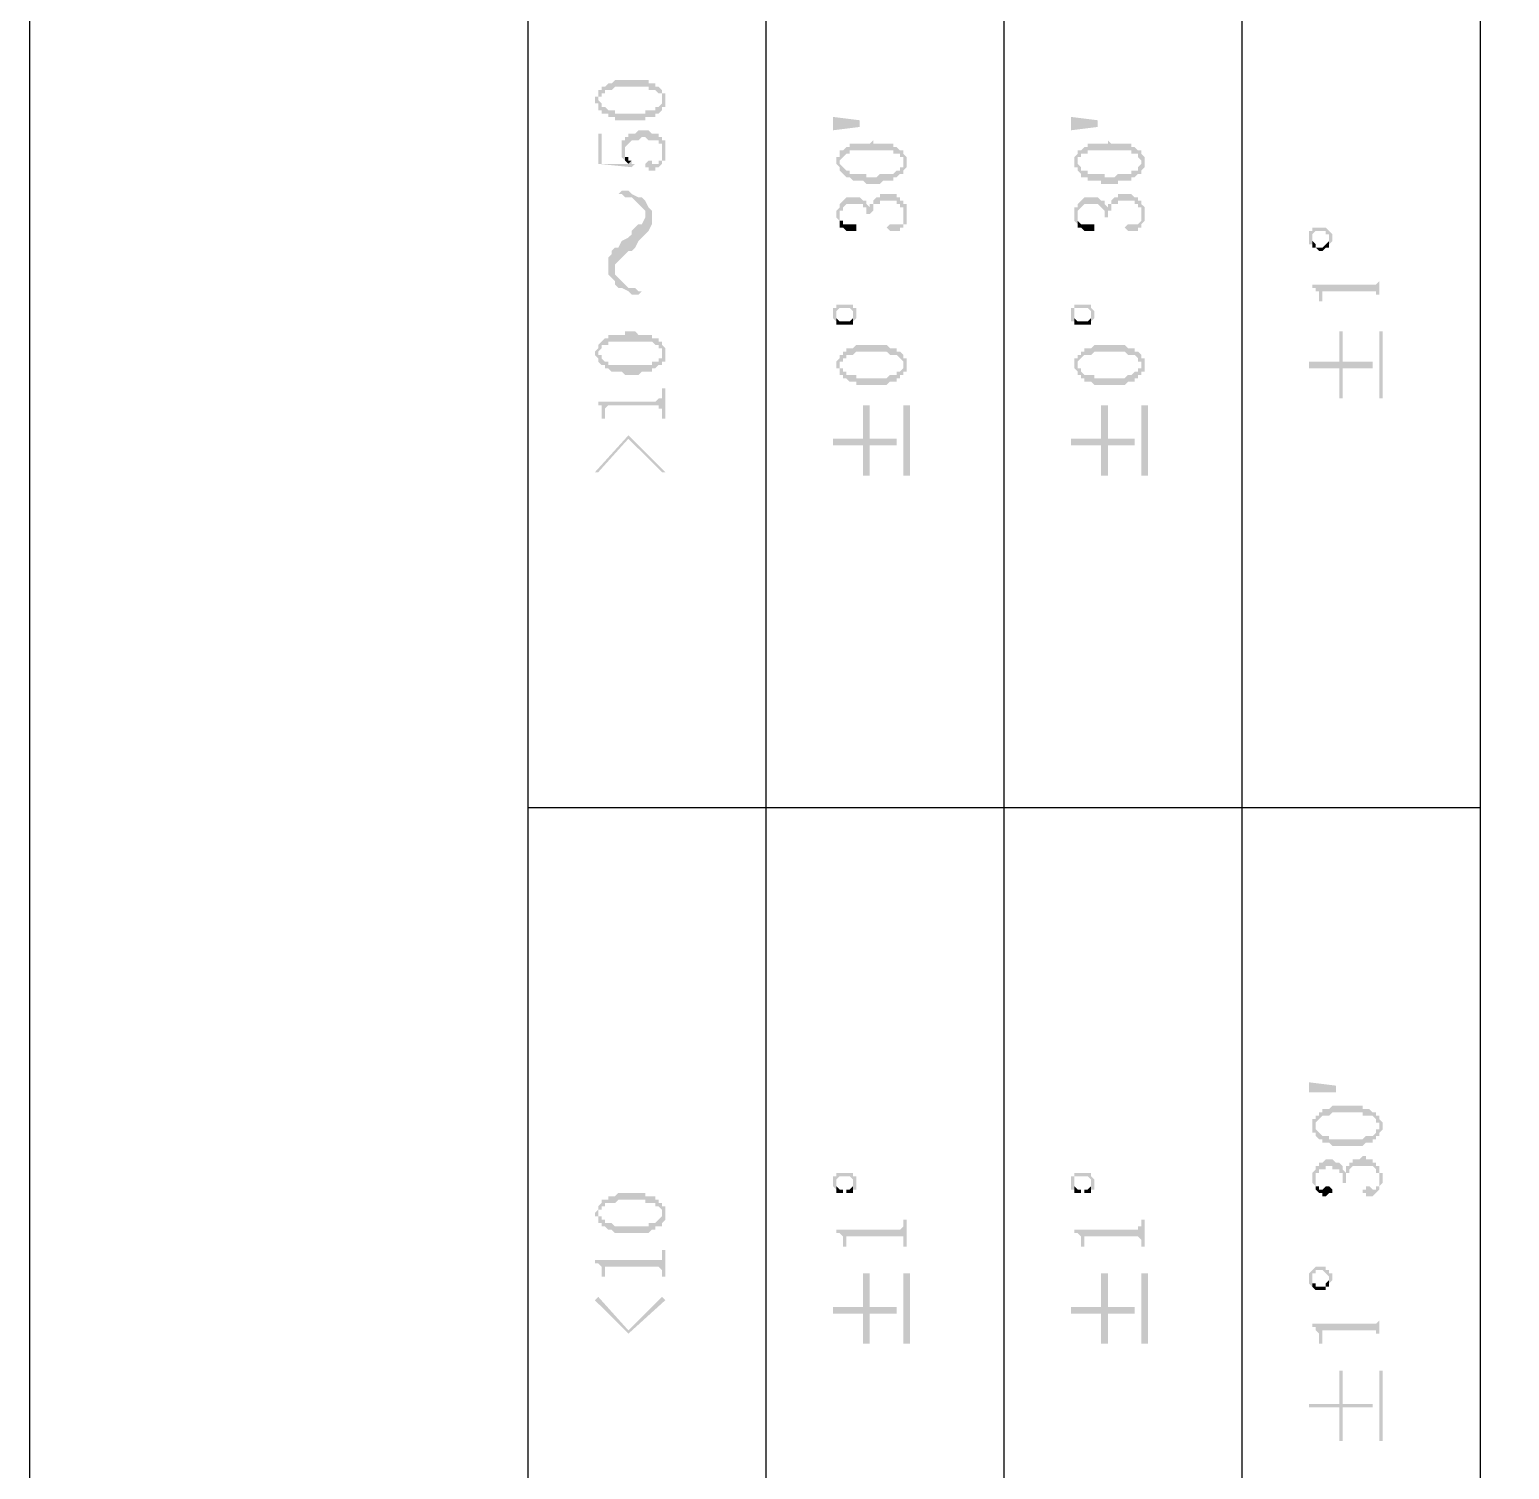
# Model space of a CAD drawing. Header units: millimetres. Extents: x 7018 to 13530, y 4187 to 5692.
# Drawn here: x 7965.94 to 7985.86, y 5187.12 to 5206.51 of the extents above; entities that cross this region are included whole.
import ezdxf

# ---------------------------------------------------------------- set-up
doc = ezdxf.new("R2010")
doc.units = ezdxf.units.MM

msp = doc.modelspace()

# ---------------------------------------------------------------- hatches: boundary and pattern name
at = {"transparency": 33554559}
for points in [[(7973.553, 5205.561), (7973.553, 5205.516), (7973.598, 5205.516), (7973.598, 5205.47), (7973.598, 5205.425), (7973.598, 5205.561), (7973.598, 5205.606), (7973.643, 5205.606), (7973.643, 5205.651), (7973.688, 5205.651), (7973.688, 5205.696), (7973.779, 5205.696), (7973.824, 5205.741), (7974.275, 5205.741), (7974.275, 5205.696), (7974.365, 5205.696), (7974.41, 5205.651), (7974.456, 5205.651), (7974.456, 5205.606), (7974.456, 5205.561), (7974.456, 5205.696), (7974.456, 5205.696), (7974.41, 5205.741), (7974.365, 5205.741), (7974.365, 5205.786), (7974.275, 5205.786), (7974.275, 5205.832), (7973.824, 5205.832), (7973.779, 5205.786), (7973.733, 5205.786), (7973.688, 5205.741), (7973.643, 5205.741), (7973.643, 5205.696), (7973.598, 5205.696), (7973.598, 5205.651), (7973.598, 5205.606), (7973.553, 5205.606)], [(7973.598, 5205.425), (7973.643, 5205.425), (7973.643, 5205.38), (7973.733, 5205.38), (7973.733, 5205.335), (7973.824, 5205.335), (7973.824, 5205.29), (7974.23, 5205.29), (7974.23, 5205.335), (7974.365, 5205.335), (7974.365, 5205.38), (7974.41, 5205.38), (7974.456, 5205.425), (7974.456, 5205.47), (7974.501, 5205.47), (7974.501, 5205.516), (7974.501, 5205.561), (7974.501, 5205.606), (7974.501, 5205.651), (7974.456, 5205.651), (7974.456, 5205.696), (7974.456, 5205.561), (7974.456, 5205.516), (7974.456, 5205.516), (7974.41, 5205.47), (7974.365, 5205.47), (7974.365, 5205.425), (7974.23, 5205.425), (7974.23, 5205.38), (7973.824, 5205.38), (7973.824, 5205.425), (7973.733, 5205.425), (7973.688, 5205.47), (7973.643, 5205.47), (7973.643, 5205.516), (7973.643, 5205.516), (7973.598, 5205.561), (7973.598, 5205.561)], [(7976.757, 5205.335), (7977.118, 5205.29), (7977.118, 5205.2), (7976.757, 5205.155)], [(7979.962, 5205.335), (7980.323, 5205.29), (7980.323, 5205.2), (7979.962, 5205.155)], [(7973.598, 5205.109), (7973.598, 5204.703), (7974.049, 5204.658), (7974.095, 5204.703), (7974.049, 5204.703), (7974.049, 5204.748), (7974.004, 5204.703), (7973.643, 5204.703), (7973.643, 5205.109)], [(7973.914, 5204.929), (7973.914, 5204.839), (7973.914, 5204.794), (7973.914, 5204.794), (7973.959, 5204.748), (7973.959, 5204.884), (7973.959, 5204.929), (7973.959, 5204.929), (7974.004, 5204.974), (7974.004, 5204.974), (7974.049, 5205.019), (7974.14, 5205.019), (7974.185, 5205.064), (7974.23, 5205.064), (7974.275, 5205.019), (7974.41, 5205.019), (7974.41, 5204.974), (7974.456, 5204.974), (7974.456, 5204.929), (7974.456, 5204.884), (7974.456, 5204.748), (7974.501, 5204.748), (7974.501, 5204.794), (7974.501, 5204.884), (7974.501, 5204.929), (7974.501, 5205.019), (7974.456, 5205.019), (7974.456, 5205.064), (7974.41, 5205.064), (7974.41, 5205.109), (7974.32, 5205.109), (7974.275, 5205.155), (7974.14, 5205.155), (7974.095, 5205.109), (7974.004, 5205.109), (7974.004, 5205.064), (7973.959, 5205.064), (7973.959, 5205.019), (7973.914, 5205.019), (7973.914, 5204.974)], [(7976.802, 5204.703), (7976.802, 5204.703), (7976.848, 5204.658), (7976.848, 5204.613), (7976.848, 5204.748), (7976.848, 5204.748), (7976.893, 5204.794), (7976.893, 5204.794), (7976.938, 5204.839), (7976.983, 5204.839), (7976.983, 5204.884), (7977.57, 5204.884), (7977.57, 5204.839), (7977.66, 5204.839), (7977.66, 5204.794), (7977.705, 5204.794), (7977.705, 5204.748), (7977.705, 5204.703), (7977.705, 5204.884), (7977.66, 5204.884), (7977.615, 5204.929), (7977.57, 5204.929), (7977.57, 5204.974), (7977.299, 5204.974), (7977.299, 5205.019), (7977.299, 5205.019), (7977.254, 5204.974), (7976.983, 5204.974), (7976.983, 5204.929), (7976.938, 5204.929), (7976.893, 5204.884), (7976.848, 5204.884), (7976.848, 5204.839), (7976.848, 5204.794), (7976.802, 5204.794), (7976.802, 5204.748)], [(7980.007, 5204.703), (7980.007, 5204.658), (7980.052, 5204.658), (7980.052, 5204.613), (7980.052, 5204.748), (7980.052, 5204.794), (7980.097, 5204.794), (7980.097, 5204.839), (7980.187, 5204.839), (7980.187, 5204.884), (7980.774, 5204.884), (7980.774, 5204.839), (7980.864, 5204.839), (7980.864, 5204.794), (7980.864, 5204.794), (7980.909, 5204.748), (7980.909, 5204.703), (7980.909, 5204.884), (7980.864, 5204.884), (7980.819, 5204.929), (7980.774, 5204.929), (7980.774, 5204.974), (7980.503, 5204.974), (7980.458, 5205.019), (7980.458, 5204.974), (7980.187, 5204.974), (7980.187, 5204.929), (7980.142, 5204.929), (7980.097, 5204.884), (7980.052, 5204.884), (7980.052, 5204.839), (7980.052, 5204.839), (7980.007, 5204.794), (7980.007, 5204.748)], [(7973.959, 5204.748), (7973.959, 5204.748), (7974.004, 5204.703), (7974.004, 5204.703), (7974.049, 5204.748), (7974.004, 5204.748), (7974.004, 5204.794), (7973.959, 5204.794), (7973.959, 5204.839), (7973.959, 5204.884)], [(7974.23, 5204.703), (7974.23, 5204.658), (7974.275, 5204.658), (7974.275, 5204.613), (7974.365, 5204.613), (7974.365, 5204.658), (7974.41, 5204.658), (7974.456, 5204.703), (7974.456, 5204.884), (7974.456, 5204.794), (7974.456, 5204.748), (7974.41, 5204.748), (7974.41, 5204.703), (7974.32, 5204.703), (7974.32, 5204.748), (7974.275, 5204.748)], [(7976.848, 5204.613), (7976.893, 5204.568), (7976.893, 5204.568), (7976.938, 5204.523), (7976.983, 5204.523), (7977.028, 5204.478), (7977.164, 5204.478), (7977.209, 5204.432), (7977.389, 5204.432), (7977.434, 5204.478), (7977.57, 5204.478), (7977.57, 5204.523), (7977.615, 5204.523), (7977.66, 5204.568), (7977.705, 5204.568), (7977.705, 5204.613), (7977.705, 5204.613), (7977.75, 5204.658), (7977.75, 5204.703), (7977.75, 5204.748), (7977.75, 5204.794), (7977.75, 5204.794), (7977.705, 5204.839), (7977.705, 5204.703), (7977.705, 5204.658), (7977.66, 5204.658), (7977.66, 5204.613), (7977.615, 5204.613), (7977.57, 5204.568), (7977.389, 5204.568), (7977.344, 5204.523), (7977.209, 5204.523), (7977.209, 5204.568), (7976.983, 5204.568), (7976.983, 5204.613), (7976.938, 5204.613), (7976.893, 5204.658), (7976.893, 5204.658), (7976.848, 5204.703), (7976.848, 5204.703)], [(7980.052, 5204.613), (7980.097, 5204.568), (7980.097, 5204.523), (7980.187, 5204.523), (7980.187, 5204.478), (7980.368, 5204.478), (7980.368, 5204.432), (7980.594, 5204.432), (7980.594, 5204.478), (7980.774, 5204.478), (7980.774, 5204.523), (7980.819, 5204.523), (7980.864, 5204.568), (7980.909, 5204.568), (7980.909, 5204.613), (7980.909, 5204.613), (7980.955, 5204.658), (7980.955, 5204.703), (7980.955, 5204.748), (7980.955, 5204.794), (7980.955, 5204.794), (7980.909, 5204.839), (7980.909, 5204.703), (7980.909, 5204.703), (7980.864, 5204.658), (7980.864, 5204.613), (7980.774, 5204.613), (7980.774, 5204.568), (7980.594, 5204.568), (7980.548, 5204.523), (7980.413, 5204.523), (7980.413, 5204.568), (7980.187, 5204.568), (7980.187, 5204.613), (7980.097, 5204.613), (7980.097, 5204.658), (7980.097, 5204.658), (7980.052, 5204.703), (7980.052, 5204.703)], [(7973.869, 5204.297), (7973.914, 5204.297), (7973.959, 5204.252), (7974.049, 5204.252), (7974.095, 5204.207), (7974.14, 5204.162), (7974.14, 5204.162), (7974.185, 5204.117), (7974.23, 5204.071), (7974.23, 5203.755), (7974.23, 5203.755), (7974.275, 5203.801), (7974.32, 5203.891), (7974.32, 5204.071), (7974.275, 5204.117), (7974.23, 5204.207), (7974.23, 5204.207), (7974.185, 5204.252), (7974.14, 5204.252), (7974.049, 5204.297), (7974.004, 5204.342), (7973.914, 5204.342)], [(7976.802, 5204.026), (7976.802, 5203.981), (7976.802, 5203.981), (7976.848, 5203.936), (7976.848, 5203.891), (7976.848, 5204.026), (7976.848, 5204.071), (7976.893, 5204.071), (7976.893, 5204.117), (7976.893, 5204.117), (7976.938, 5204.162), (7977.164, 5204.162), (7977.164, 5204.117), (7977.209, 5204.117), (7977.209, 5204.071), (7977.209, 5204.026), (7977.254, 5204.026), (7977.254, 5203.981), (7977.254, 5204.026), (7977.299, 5204.071), (7977.299, 5204.117), (7977.299, 5204.162), (7977.389, 5204.162), (7977.389, 5204.207), (7977.615, 5204.207), (7977.615, 5204.162), (7977.66, 5204.162), (7977.66, 5204.117), (7977.705, 5204.117), (7977.705, 5204.071), (7977.705, 5204.026), (7977.705, 5204.207), (7977.66, 5204.207), (7977.66, 5204.252), (7977.615, 5204.252), (7977.615, 5204.297), (7977.389, 5204.297), (7977.389, 5204.252), (7977.344, 5204.252), (7977.299, 5204.207), (7977.299, 5204.162), (7977.254, 5204.162), (7977.254, 5204.117), (7977.254, 5204.117), (7977.209, 5204.162), (7977.209, 5204.207), (7977.164, 5204.207), (7977.118, 5204.252), (7976.938, 5204.252), (7976.893, 5204.207), (7976.893, 5204.207), (7976.848, 5204.162), (7976.848, 5204.117), (7976.848, 5204.117), (7976.802, 5204.071), (7976.802, 5204.071)], [(7980.007, 5204.026), (7980.007, 5203.981), (7980.007, 5203.936), (7980.052, 5203.891), (7980.052, 5204.026), (7980.052, 5204.071), (7980.052, 5204.071), (7980.097, 5204.117), (7980.097, 5204.117), (7980.142, 5204.162), (7980.323, 5204.162), (7980.368, 5204.117), (7980.368, 5204.117), (7980.413, 5204.071), (7980.413, 5204.026), (7980.413, 5203.981), (7980.458, 5203.981), (7980.458, 5204.071), (7980.503, 5204.071), (7980.503, 5204.117), (7980.503, 5204.162), (7980.594, 5204.162), (7980.594, 5204.207), (7980.819, 5204.207), (7980.819, 5204.162), (7980.864, 5204.162), (7980.864, 5204.117), (7980.909, 5204.117), (7980.909, 5204.071), (7980.909, 5204.026), (7980.909, 5204.207), (7980.864, 5204.207), (7980.864, 5204.252), (7980.819, 5204.252), (7980.774, 5204.297), (7980.594, 5204.297), (7980.594, 5204.252), (7980.548, 5204.252), (7980.503, 5204.207), (7980.503, 5204.162), (7980.458, 5204.162), (7980.458, 5204.117), (7980.458, 5204.117), (7980.413, 5204.162), (7980.413, 5204.207), (7980.368, 5204.207), (7980.323, 5204.252), (7980.142, 5204.252), (7980.097, 5204.207), (7980.097, 5204.207), (7980.052, 5204.162), (7980.052, 5204.117), (7980.007, 5204.117), (7980.007, 5204.071), (7980.007, 5204.071)], [(7973.733, 5203.304), (7973.733, 5203.214), (7973.779, 5203.169), (7973.824, 5203.124), (7973.824, 5203.349), (7973.869, 5203.394), (7973.914, 5203.44), (7973.959, 5203.485), (7974.004, 5203.53), (7974.049, 5203.53), (7974.095, 5203.575), (7974.14, 5203.665), (7974.14, 5203.665), (7974.185, 5203.71), (7974.23, 5203.755), (7974.23, 5204.026), (7974.23, 5203.981), (7974.185, 5203.891), (7974.14, 5203.891), (7974.095, 5203.846), (7974.049, 5203.801), (7974.049, 5203.755), (7974.004, 5203.71), (7973.914, 5203.665), (7973.914, 5203.665), (7973.869, 5203.575), (7973.824, 5203.575), (7973.779, 5203.53), (7973.779, 5203.485), (7973.733, 5203.44), (7973.733, 5203.394)], [(7976.848, 5203.891), (7976.848, 5203.846), (7976.893, 5203.846), (7976.938, 5203.801), (7977.073, 5203.801), (7977.073, 5203.846), (7977.073, 5203.891), (7976.893, 5203.891), (7976.893, 5203.936), (7976.848, 5203.936), (7976.848, 5204.026)], [(7977.479, 5203.846), (7977.479, 5203.846), (7977.525, 5203.801), (7977.66, 5203.801), (7977.66, 5203.846), (7977.705, 5203.846), (7977.705, 5203.891), (7977.75, 5203.891), (7977.75, 5203.981), (7977.75, 5204.026), (7977.75, 5204.071), (7977.75, 5204.162), (7977.705, 5204.162), (7977.705, 5203.981), (7977.705, 5203.936), (7977.705, 5203.891), (7977.525, 5203.891)], [(7980.052, 5203.891), (7980.052, 5203.846), (7980.097, 5203.846), (7980.142, 5203.801), (7980.278, 5203.801), (7980.278, 5203.846), (7980.278, 5203.891), (7980.097, 5203.891), (7980.052, 5203.936), (7980.052, 5204.026)], [(7980.684, 5203.846), (7980.684, 5203.846), (7980.729, 5203.801), (7980.864, 5203.801), (7980.864, 5203.846), (7980.909, 5203.846), (7980.909, 5203.891), (7980.909, 5203.891), (7980.955, 5203.936), (7980.955, 5203.981), (7980.955, 5204.026), (7980.955, 5204.071), (7980.955, 5204.117), (7980.909, 5204.162), (7980.909, 5203.981), (7980.909, 5203.936), (7980.909, 5203.936), (7980.864, 5203.891), (7980.729, 5203.891)], [(7983.166, 5203.71), (7983.166, 5203.665), (7983.166, 5203.62), (7983.211, 5203.62), (7983.211, 5203.71), (7983.211, 5203.755), (7983.211, 5203.755), (7983.256, 5203.801), (7983.392, 5203.801), (7983.392, 5203.755), (7983.437, 5203.755), (7983.437, 5203.575), (7983.437, 5203.62), (7983.437, 5203.62), (7983.482, 5203.665), (7983.482, 5203.71), (7983.482, 5203.755), (7983.437, 5203.801), (7983.437, 5203.801), (7983.392, 5203.846), (7983.211, 5203.846), (7983.211, 5203.801), (7983.166, 5203.801), (7983.166, 5203.755), (7983.166, 5203.755)], [(7983.211, 5203.62), (7983.211, 5203.575), (7983.256, 5203.575), (7983.302, 5203.53), (7983.347, 5203.53), (7983.392, 5203.575), (7983.437, 5203.575), (7983.437, 5203.71), (7983.437, 5203.665), (7983.437, 5203.665), (7983.392, 5203.62), (7983.392, 5203.62), (7983.347, 5203.575), (7983.256, 5203.575), (7983.256, 5203.62), (7983.256, 5203.62), (7983.211, 5203.665), (7983.211, 5203.71), (7983.211, 5203.71)], [(7973.824, 5203.124), (7973.824, 5203.078), (7973.869, 5203.033), (7973.914, 5203.033), (7974.004, 5202.988), (7974.049, 5202.943), (7974.14, 5202.943), (7974.185, 5202.988), (7974.14, 5202.988), (7974.095, 5203.033), (7974.004, 5203.033), (7973.959, 5203.078), (7973.914, 5203.124), (7973.914, 5203.124), (7973.869, 5203.169), (7973.824, 5203.214), (7973.824, 5203.259)], [(7983.211, 5203.078), (7983.211, 5203.033), (7983.256, 5203.033), (7983.256, 5202.988), (7983.302, 5202.988), (7983.302, 5202.898), (7983.302, 5202.853), (7983.347, 5202.853), (7983.347, 5202.943), (7983.347, 5202.988), (7984.069, 5202.988), (7984.069, 5202.943), (7984.114, 5202.943), (7984.114, 5202.898), (7984.114, 5202.853), (7984.114, 5203.214), (7984.114, 5203.169), (7984.114, 5203.124), (7984.069, 5203.078), (7984.024, 5203.078)], [(7976.757, 5202.672), (7976.757, 5202.627), (7976.757, 5202.627), (7976.802, 5202.582), (7976.802, 5202.717), (7976.802, 5202.717), (7976.848, 5202.763), (7976.983, 5202.763), (7977.028, 5202.717), (7977.028, 5202.582), (7977.028, 5202.582), (7977.073, 5202.627), (7977.073, 5202.672), (7977.073, 5202.717), (7977.073, 5202.763), (7977.028, 5202.763), (7977.028, 5202.808), (7976.802, 5202.808), (7976.802, 5202.763), (7976.757, 5202.763), (7976.757, 5202.717), (7976.757, 5202.717)], [(7979.962, 5202.672), (7979.962, 5202.627), (7979.962, 5202.582), (7980.007, 5202.582), (7980.007, 5202.717), (7980.007, 5202.763), (7980.187, 5202.763), (7980.233, 5202.717), (7980.233, 5202.582), (7980.233, 5202.582), (7980.278, 5202.627), (7980.278, 5202.672), (7980.278, 5202.717), (7980.278, 5202.717), (7980.233, 5202.763), (7980.233, 5202.808), (7980.007, 5202.808), (7980.007, 5202.763), (7979.962, 5202.763), (7979.962, 5202.717), (7979.962, 5202.717)], [(7976.802, 5202.582), (7976.802, 5202.537), (7977.028, 5202.537), (7977.028, 5202.672), (7977.028, 5202.627), (7977.028, 5202.627), (7976.983, 5202.582), (7976.848, 5202.582), (7976.802, 5202.627), (7976.802, 5202.672), (7976.802, 5202.672)], [(7980.007, 5202.582), (7980.007, 5202.537), (7980.233, 5202.537), (7980.233, 5202.672), (7980.233, 5202.627), (7980.233, 5202.627), (7980.187, 5202.582), (7980.052, 5202.582), (7980.007, 5202.627), (7980.007, 5202.672), (7980.007, 5202.672)], [(7973.553, 5202.176), (7973.553, 5202.131), (7973.553, 5202.131), (7973.598, 5202.086), (7973.598, 5202.04), (7973.598, 5202.176), (7973.598, 5202.176), (7973.643, 5202.221), (7973.643, 5202.266), (7973.733, 5202.266), (7973.733, 5202.311), (7974.32, 5202.311), (7974.365, 5202.266), (7974.41, 5202.266), (7974.41, 5202.221), (7974.456, 5202.221), (7974.456, 5202.176), (7974.456, 5202.311), (7974.41, 5202.311), (7974.41, 5202.356), (7974.32, 5202.356), (7974.32, 5202.401), (7974.14, 5202.401), (7974.095, 5202.447), (7973.959, 5202.447), (7973.959, 5202.401), (7973.733, 5202.401), (7973.733, 5202.356), (7973.688, 5202.356), (7973.643, 5202.311), (7973.643, 5202.311), (7973.598, 5202.266), (7973.598, 5202.221), (7973.598, 5202.221)], [(7983.166, 5202.04), (7983.166, 5201.95), (7983.572, 5201.95), (7983.572, 5201.544), (7983.617, 5201.544), (7983.617, 5201.95), (7984.024, 5201.95), (7984.024, 5202.04), (7983.617, 5202.04), (7983.617, 5202.447), (7983.572, 5202.447), (7983.572, 5202.04)], [(7984.159, 5201.544), (7984.159, 5202.447), (7984.114, 5202.447), (7984.114, 5201.544)], [(7973.598, 5202.04), (7973.643, 5201.995), (7973.688, 5201.995), (7973.688, 5201.95), (7973.733, 5201.95), (7973.779, 5201.905), (7973.914, 5201.905), (7973.959, 5201.86), (7974.14, 5201.86), (7974.185, 5201.905), (7974.32, 5201.905), (7974.32, 5201.95), (7974.365, 5201.95), (7974.41, 5201.995), (7974.456, 5201.995), (7974.456, 5202.04), (7974.501, 5202.04), (7974.501, 5202.086), (7974.501, 5202.176), (7974.501, 5202.221), (7974.501, 5202.221), (7974.456, 5202.266), (7974.456, 5202.131), (7974.456, 5202.086), (7974.41, 5202.086), (7974.41, 5202.04), (7974.32, 5202.04), (7974.32, 5201.995), (7973.733, 5201.995), (7973.733, 5202.04), (7973.688, 5202.04), (7973.643, 5202.086), (7973.643, 5202.131), (7973.598, 5202.131), (7973.598, 5202.176)], [(7976.802, 5201.995), (7976.802, 5201.95), (7976.848, 5201.95), (7976.848, 5201.905), (7976.848, 5201.86), (7976.848, 5201.995), (7976.848, 5202.04), (7976.893, 5202.04), (7976.893, 5202.086), (7976.938, 5202.086), (7976.938, 5202.131), (7977.028, 5202.131), (7977.073, 5202.176), (7977.479, 5202.176), (7977.525, 5202.131), (7977.615, 5202.131), (7977.66, 5202.086), (7977.66, 5202.086), (7977.705, 5202.04), (7977.705, 5201.995), (7977.705, 5202.131), (7977.705, 5202.131), (7977.66, 5202.176), (7977.615, 5202.176), (7977.615, 5202.221), (7977.525, 5202.221), (7977.479, 5202.266), (7977.073, 5202.266), (7977.028, 5202.221), (7976.938, 5202.221), (7976.938, 5202.176), (7976.893, 5202.176), (7976.893, 5202.131), (7976.848, 5202.131), (7976.848, 5202.086), (7976.848, 5202.086), (7976.802, 5202.04), (7976.802, 5202.04)], [(7980.007, 5201.995), (7980.007, 5201.95), (7980.007, 5201.95), (7980.052, 5201.905), (7980.052, 5201.86), (7980.052, 5201.995), (7980.052, 5202.04), (7980.052, 5202.04), (7980.097, 5202.086), (7980.097, 5202.086), (7980.142, 5202.131), (7980.233, 5202.131), (7980.278, 5202.176), (7980.684, 5202.176), (7980.729, 5202.131), (7980.819, 5202.131), (7980.864, 5202.086), (7980.864, 5202.04), (7980.909, 5202.04), (7980.909, 5201.995), (7980.909, 5202.131), (7980.909, 5202.131), (7980.864, 5202.176), (7980.819, 5202.176), (7980.819, 5202.221), (7980.729, 5202.221), (7980.684, 5202.266), (7980.278, 5202.266), (7980.233, 5202.221), (7980.142, 5202.221), (7980.142, 5202.176), (7980.097, 5202.176), (7980.097, 5202.131), (7980.052, 5202.131), (7980.052, 5202.086), (7980.007, 5202.086), (7980.007, 5202.04), (7980.007, 5202.04)], [(7976.848, 5201.86), (7976.893, 5201.86), (7976.893, 5201.815), (7976.938, 5201.815), (7976.983, 5201.77), (7977.073, 5201.77), (7977.073, 5201.725), (7977.479, 5201.725), (7977.525, 5201.77), (7977.615, 5201.77), (7977.615, 5201.815), (7977.66, 5201.815), (7977.66, 5201.86), (7977.705, 5201.86), (7977.705, 5201.905), (7977.75, 5201.905), (7977.75, 5201.95), (7977.75, 5201.995), (7977.75, 5202.04), (7977.75, 5202.086), (7977.705, 5202.086), (7977.705, 5202.131), (7977.705, 5201.995), (7977.705, 5201.95), (7977.705, 5201.95), (7977.66, 5201.905), (7977.615, 5201.905), (7977.615, 5201.86), (7977.525, 5201.86), (7977.479, 5201.815), (7977.073, 5201.815), (7977.073, 5201.86), (7976.938, 5201.86), (7976.938, 5201.905), (7976.893, 5201.905), (7976.893, 5201.95), (7976.848, 5201.95), (7976.848, 5201.995), (7976.848, 5201.995)], [(7980.052, 5201.86), (7980.097, 5201.86), (7980.097, 5201.815), (7980.142, 5201.815), (7980.142, 5201.77), (7980.233, 5201.77), (7980.278, 5201.725), (7980.684, 5201.725), (7980.729, 5201.77), (7980.819, 5201.77), (7980.819, 5201.815), (7980.864, 5201.815), (7980.864, 5201.86), (7980.909, 5201.86), (7980.909, 5201.905), (7980.955, 5201.905), (7980.955, 5201.95), (7980.955, 5201.995), (7980.955, 5202.04), (7980.955, 5202.086), (7980.909, 5202.086), (7980.909, 5202.131), (7980.909, 5201.995), (7980.909, 5201.95), (7980.864, 5201.95), (7980.864, 5201.905), (7980.819, 5201.905), (7980.774, 5201.86), (7980.729, 5201.86), (7980.684, 5201.815), (7980.278, 5201.815), (7980.278, 5201.86), (7980.142, 5201.86), (7980.097, 5201.905), (7980.097, 5201.95), (7980.052, 5201.95), (7980.052, 5201.995), (7980.052, 5201.995)], [(7973.553, 5201.499), (7973.598, 5201.499), (7973.598, 5201.454), (7973.643, 5201.454), (7973.643, 5201.409), (7973.643, 5201.273), (7973.688, 5201.273), (7973.688, 5201.409), (7973.688, 5201.409), (7973.733, 5201.454), (7974.41, 5201.454), (7974.41, 5201.409), (7974.456, 5201.409), (7974.456, 5201.273), (7974.501, 5201.273), (7974.501, 5201.679), (7974.456, 5201.679), (7974.456, 5201.589), (7974.456, 5201.544), (7974.41, 5201.544), (7974.365, 5201.499)], [(7976.757, 5201.002), (7976.757, 5200.912), (7977.164, 5200.912), (7977.164, 5200.506), (7977.254, 5200.506), (7977.254, 5200.912), (7977.615, 5200.912), (7977.615, 5201.002), (7977.254, 5201.002), (7977.254, 5201.454), (7977.164, 5201.454), (7977.164, 5201.002)], [(7977.795, 5200.506), (7977.795, 5201.454), (7977.705, 5201.454), (7977.705, 5200.506)], [(7979.962, 5201.002), (7979.962, 5200.912), (7980.368, 5200.912), (7980.368, 5200.506), (7980.458, 5200.506), (7980.458, 5200.912), (7980.819, 5200.912), (7980.819, 5201.002), (7980.458, 5201.002), (7980.458, 5201.454), (7980.368, 5201.454), (7980.368, 5201.002)], [(7981, 5200.506), (7981, 5201.454), (7980.909, 5201.454), (7980.909, 5200.506)], [(7973.553, 5200.551), (7973.598, 5200.551), (7974.004, 5201.002), (7974.456, 5200.551), (7974.501, 5200.551), (7974.004, 5201.048)], [(7983.166, 5192.337), (7983.527, 5192.292), (7983.527, 5192.202), (7983.166, 5192.202)], [(7983.211, 5191.75), (7983.211, 5191.705), (7983.211, 5191.66), (7983.256, 5191.66), (7983.256, 5191.615), (7983.256, 5191.75), (7983.256, 5191.795), (7983.256, 5191.795), (7983.302, 5191.841), (7983.302, 5191.841), (7983.347, 5191.886), (7983.437, 5191.886), (7983.482, 5191.931), (7983.888, 5191.931), (7983.888, 5191.886), (7984.024, 5191.886), (7984.069, 5191.841), (7984.069, 5191.795), (7984.114, 5191.795), (7984.114, 5191.75), (7984.114, 5191.886), (7984.069, 5191.886), (7984.069, 5191.931), (7984.024, 5191.931), (7983.978, 5191.976), (7983.888, 5191.976), (7983.888, 5192.021), (7983.482, 5192.021), (7983.437, 5191.976), (7983.347, 5191.976), (7983.347, 5191.931), (7983.302, 5191.931), (7983.302, 5191.886), (7983.256, 5191.886), (7983.256, 5191.841), (7983.211, 5191.841), (7983.211, 5191.795), (7983.211, 5191.795)], [(7983.256, 5191.615), (7983.256, 5191.615), (7983.302, 5191.57), (7983.347, 5191.57), (7983.347, 5191.525), (7983.437, 5191.525), (7983.482, 5191.48), (7983.888, 5191.48), (7983.933, 5191.525), (7984.024, 5191.525), (7984.024, 5191.57), (7984.069, 5191.57), (7984.069, 5191.615), (7984.114, 5191.615), (7984.114, 5191.66), (7984.114, 5191.66), (7984.159, 5191.705), (7984.159, 5191.75), (7984.159, 5191.795), (7984.159, 5191.795), (7984.114, 5191.841), (7984.114, 5191.886), (7984.114, 5191.75), (7984.114, 5191.705), (7984.069, 5191.705), (7984.069, 5191.66), (7984.069, 5191.66), (7984.024, 5191.615), (7983.933, 5191.615), (7983.888, 5191.57), (7983.437, 5191.57), (7983.437, 5191.615), (7983.347, 5191.615), (7983.302, 5191.66), (7983.302, 5191.66), (7983.256, 5191.705), (7983.256, 5191.75), (7983.256, 5191.75)], [(7983.211, 5191.073), (7983.211, 5191.028), (7983.211, 5190.983), (7983.211, 5190.983), (7983.256, 5190.938), (7983.256, 5191.028), (7983.256, 5191.073), (7983.256, 5191.118), (7983.302, 5191.118), (7983.302, 5191.164), (7983.392, 5191.164), (7983.392, 5191.209), (7983.482, 5191.209), (7983.482, 5191.164), (7983.572, 5191.164), (7983.572, 5191.118), (7983.617, 5191.118), (7983.617, 5191.028), (7983.617, 5190.983), (7983.663, 5190.983), (7983.663, 5191.028), (7983.663, 5191.118), (7983.708, 5191.118), (7983.708, 5191.164), (7983.708, 5191.164), (7983.753, 5191.209), (7984.024, 5191.209), (7984.069, 5191.164), (7984.069, 5191.118), (7984.114, 5191.118), (7984.114, 5191.073), (7984.114, 5191.028), (7984.114, 5191.209), (7984.069, 5191.209), (7984.069, 5191.254), (7984.024, 5191.254), (7984.024, 5191.299), (7983.933, 5191.299), (7983.933, 5191.344), (7983.888, 5191.344), (7983.843, 5191.299), (7983.753, 5191.299), (7983.753, 5191.254), (7983.708, 5191.254), (7983.708, 5191.209), (7983.663, 5191.209), (7983.663, 5191.164), (7983.663, 5191.118), (7983.617, 5191.164), (7983.617, 5191.209), (7983.617, 5191.209), (7983.572, 5191.254), (7983.527, 5191.254), (7983.482, 5191.299), (7983.392, 5191.299), (7983.347, 5191.254), (7983.302, 5191.254), (7983.302, 5191.209), (7983.256, 5191.209), (7983.256, 5191.164), (7983.256, 5191.164), (7983.211, 5191.118)], [(7976.757, 5190.983), (7976.757, 5190.938), (7976.757, 5190.938), (7976.802, 5190.893), (7976.802, 5191.028), (7976.802, 5191.028), (7976.848, 5191.073), (7976.983, 5191.073), (7977.028, 5191.028), (7977.028, 5190.893), (7977.073, 5190.893), (7977.073, 5190.983), (7977.073, 5191.028), (7977.073, 5191.073), (7977.028, 5191.073), (7977.028, 5191.118), (7976.802, 5191.118), (7976.802, 5191.073), (7976.757, 5191.073), (7976.757, 5191.028), (7976.757, 5191.028)], [(7979.962, 5190.983), (7979.962, 5190.938), (7979.962, 5190.893), (7980.007, 5190.893), (7980.007, 5191.028), (7980.007, 5191.073), (7980.187, 5191.073), (7980.233, 5191.028), (7980.233, 5190.893), (7980.278, 5190.893), (7980.278, 5190.983), (7980.278, 5191.028), (7980.278, 5191.028), (7980.233, 5191.073), (7980.233, 5191.118), (7980.007, 5191.118), (7980.007, 5191.073), (7979.962, 5191.073), (7979.962, 5191.028), (7979.962, 5191.028)], [(7983.888, 5190.848), (7983.933, 5190.848), (7983.933, 5190.803), (7984.024, 5190.803), (7984.069, 5190.848), (7984.069, 5190.848), (7984.114, 5190.893), (7984.114, 5190.938), (7984.114, 5190.938), (7984.159, 5190.983), (7984.159, 5191.028), (7984.159, 5191.073), (7984.159, 5191.118), (7984.114, 5191.118), (7984.114, 5191.209), (7984.114, 5191.028), (7984.114, 5190.983), (7984.114, 5190.938), (7984.069, 5190.938), (7984.069, 5190.893), (7984.024, 5190.893), (7983.978, 5190.938), (7983.933, 5190.938), (7983.933, 5190.893), (7983.888, 5190.893)], [(7973.553, 5190.577), (7973.553, 5190.532), (7973.598, 5190.532), (7973.598, 5190.487), (7973.598, 5190.441), (7973.598, 5190.577), (7973.598, 5190.622), (7973.643, 5190.622), (7973.643, 5190.667), (7973.688, 5190.667), (7973.688, 5190.712), (7973.824, 5190.712), (7973.869, 5190.757), (7974.23, 5190.757), (7974.23, 5190.712), (7974.365, 5190.712), (7974.365, 5190.667), (7974.41, 5190.667), (7974.456, 5190.622), (7974.456, 5190.577), (7974.456, 5190.712), (7974.41, 5190.712), (7974.41, 5190.757), (7974.365, 5190.757), (7974.365, 5190.803), (7974.23, 5190.803), (7974.23, 5190.848), (7973.869, 5190.848), (7973.824, 5190.803), (7973.733, 5190.803), (7973.733, 5190.757), (7973.643, 5190.757), (7973.643, 5190.712), (7973.643, 5190.712), (7973.598, 5190.667), (7973.598, 5190.622), (7973.598, 5190.622)], [(7976.802, 5190.893), (7976.802, 5190.848), (7977.028, 5190.848), (7977.028, 5190.983), (7977.028, 5190.938), (7977.028, 5190.938), (7976.983, 5190.893), (7976.938, 5190.893), (7976.938, 5190.848), (7976.893, 5190.848), (7976.893, 5190.893), (7976.848, 5190.893), (7976.802, 5190.938), (7976.802, 5190.983), (7976.802, 5190.983)], [(7980.007, 5190.893), (7980.007, 5190.848), (7980.233, 5190.848), (7980.233, 5190.983), (7980.233, 5190.938), (7980.233, 5190.938), (7980.187, 5190.893), (7980.142, 5190.893), (7980.142, 5190.848), (7980.097, 5190.848), (7980.097, 5190.893), (7980.052, 5190.893), (7980.007, 5190.938), (7980.007, 5190.983), (7980.007, 5190.983)], [(7983.256, 5190.938), (7983.256, 5190.893), (7983.256, 5190.893), (7983.302, 5190.848), (7983.347, 5190.848), (7983.347, 5190.803), (7983.392, 5190.803), (7983.437, 5190.848), (7983.482, 5190.848), (7983.482, 5190.893), (7983.482, 5190.893), (7983.437, 5190.938), (7983.392, 5190.938), (7983.347, 5190.893), (7983.302, 5190.893), (7983.302, 5190.938), (7983.256, 5190.938), (7983.256, 5190.983), (7983.256, 5191.028)], [(7973.598, 5190.441), (7973.643, 5190.441), (7973.643, 5190.396), (7973.688, 5190.396), (7973.733, 5190.351), (7973.779, 5190.351), (7973.824, 5190.306), (7974.275, 5190.306), (7974.32, 5190.351), (7974.365, 5190.351), (7974.365, 5190.396), (7974.456, 5190.396), (7974.456, 5190.441), (7974.456, 5190.441), (7974.501, 5190.487), (7974.501, 5190.532), (7974.501, 5190.577), (7974.501, 5190.622), (7974.501, 5190.667), (7974.456, 5190.667), (7974.456, 5190.712), (7974.456, 5190.532), (7974.456, 5190.532), (7974.41, 5190.487), (7974.41, 5190.487), (7974.365, 5190.441), (7974.275, 5190.441), (7974.275, 5190.396), (7973.824, 5190.396), (7973.779, 5190.441), (7973.688, 5190.441), (7973.688, 5190.487), (7973.643, 5190.487), (7973.643, 5190.532), (7973.598, 5190.532), (7973.598, 5190.577)], [(7976.802, 5190.351), (7976.802, 5190.306), (7976.848, 5190.306), (7976.893, 5190.261), (7976.893, 5190.216), (7976.893, 5190.126), (7976.938, 5190.126), (7976.938, 5190.216), (7976.938, 5190.261), (7977.705, 5190.261), (7977.705, 5190.216), (7977.705, 5190.126), (7977.75, 5190.126), (7977.75, 5190.487), (7977.705, 5190.487), (7977.705, 5190.441), (7977.705, 5190.396), (7977.705, 5190.396), (7977.66, 5190.351), (7977.615, 5190.351)], [(7980.007, 5190.351), (7980.007, 5190.306), (7980.052, 5190.306), (7980.097, 5190.261), (7980.097, 5190.216), (7980.097, 5190.126), (7980.142, 5190.126), (7980.142, 5190.216), (7980.142, 5190.261), (7980.864, 5190.261), (7980.909, 5190.216), (7980.909, 5190.126), (7980.955, 5190.126), (7980.955, 5190.487), (7980.909, 5190.487), (7980.909, 5190.441), (7980.909, 5190.396), (7980.864, 5190.396), (7980.864, 5190.351), (7980.819, 5190.351)], [(7973.553, 5189.945), (7973.553, 5189.9), (7973.598, 5189.9), (7973.643, 5189.855), (7973.643, 5189.764), (7973.643, 5189.719), (7973.688, 5189.719), (7973.688, 5189.81), (7973.688, 5189.855), (7974.41, 5189.855), (7974.456, 5189.81), (7974.456, 5189.764), (7974.456, 5189.719), (7974.501, 5189.719), (7974.501, 5190.08), (7974.456, 5190.08), (7974.456, 5189.99), (7974.456, 5189.945), (7974.365, 5189.945)], [(7983.166, 5189.719), (7983.166, 5189.674), (7983.166, 5189.629), (7983.166, 5189.629), (7983.211, 5189.584), (7983.211, 5189.764), (7983.256, 5189.764), (7983.256, 5189.81), (7983.347, 5189.81), (7983.392, 5189.764), (7983.392, 5189.764), (7983.437, 5189.719), (7983.437, 5189.584), (7983.437, 5189.629), (7983.437, 5189.629), (7983.482, 5189.674), (7983.482, 5189.719), (7983.482, 5189.764), (7983.437, 5189.764), (7983.437, 5189.81), (7983.392, 5189.81), (7983.392, 5189.855), (7983.256, 5189.855), (7983.211, 5189.81), (7983.211, 5189.81), (7983.166, 5189.764)], [(7976.757, 5189.313), (7976.757, 5189.223), (7977.164, 5189.223), (7977.164, 5188.817), (7977.254, 5188.817), (7977.254, 5189.223), (7977.615, 5189.223), (7977.615, 5189.313), (7977.254, 5189.313), (7977.254, 5189.764), (7977.164, 5189.764), (7977.164, 5189.313)], [(7977.795, 5188.817), (7977.795, 5189.764), (7977.705, 5189.764), (7977.705, 5188.817)], [(7979.962, 5189.313), (7979.962, 5189.223), (7980.368, 5189.223), (7980.368, 5188.817), (7980.458, 5188.817), (7980.458, 5189.223), (7980.819, 5189.223), (7980.819, 5189.313), (7980.458, 5189.313), (7980.458, 5189.764), (7980.368, 5189.764), (7980.368, 5189.313)], [(7981, 5188.817), (7981, 5189.764), (7980.909, 5189.764), (7980.909, 5188.817)], [(7983.211, 5189.584), (7983.211, 5189.584), (7983.256, 5189.539), (7983.392, 5189.539), (7983.392, 5189.584), (7983.437, 5189.584), (7983.437, 5189.719), (7983.437, 5189.674), (7983.437, 5189.674), (7983.392, 5189.629), (7983.392, 5189.584), (7983.256, 5189.584), (7983.256, 5189.629), (7983.211, 5189.629), (7983.211, 5189.674), (7983.211, 5189.674)], [(7973.553, 5189.403), (7974.004, 5188.952), (7974.501, 5189.403), (7974.456, 5189.449), (7974.004, 5188.997), (7973.598, 5189.449)], [(7983.211, 5189.088), (7983.211, 5189.042), (7983.256, 5189.042), (7983.256, 5188.997), (7983.256, 5188.997), (7983.302, 5188.952), (7983.302, 5188.817), (7983.347, 5188.817), (7983.347, 5188.952), (7983.347, 5188.997), (7984.069, 5188.997), (7984.069, 5188.952), (7984.114, 5188.952), (7984.114, 5188.817), (7984.114, 5189.223), (7984.114, 5189.133), (7984.114, 5189.133), (7984.069, 5189.088), (7984.024, 5189.088)], [(7983.166, 5188.004), (7983.166, 5187.959), (7983.572, 5187.959), (7983.572, 5187.508), (7983.617, 5187.508), (7983.617, 5187.959), (7984.024, 5187.959), (7984.024, 5188.004), (7983.617, 5188.004), (7983.617, 5188.456), (7983.572, 5188.456), (7983.572, 5188.004)], [(7984.159, 5187.508), (7984.159, 5188.456), (7984.114, 5188.456), (7984.114, 5187.508)]]:
    msp.add_hatch(color=256, dxfattribs=at).paths.add_polyline_path(points)

# ---------------------------------------------------------------- linework, layer by layer
msp.add_line((7972.65, 5242.873), (7972.65, 4956.132))
msp.add_lwpolyline([(8385.944, 4951.873), (8385.944, 5248.873), (7965.944, 5248.873), (7965.944, 4951.873)], close=True)
for points in [[(7975.855, 5242.873), (7975.855, 5168.959)], [(7979.059, 5242.873), (7979.059, 5168.959)], [(7982.263, 5242.873), (7982.263, 5168.959)], [(7985.468, 5242.873), (7985.468, 4956.132)], [(7972.65, 5196.038), (7985.468, 5196.038)]]:
    msp.add_lwpolyline(points)

doc.saveas('drawing.dxf')
